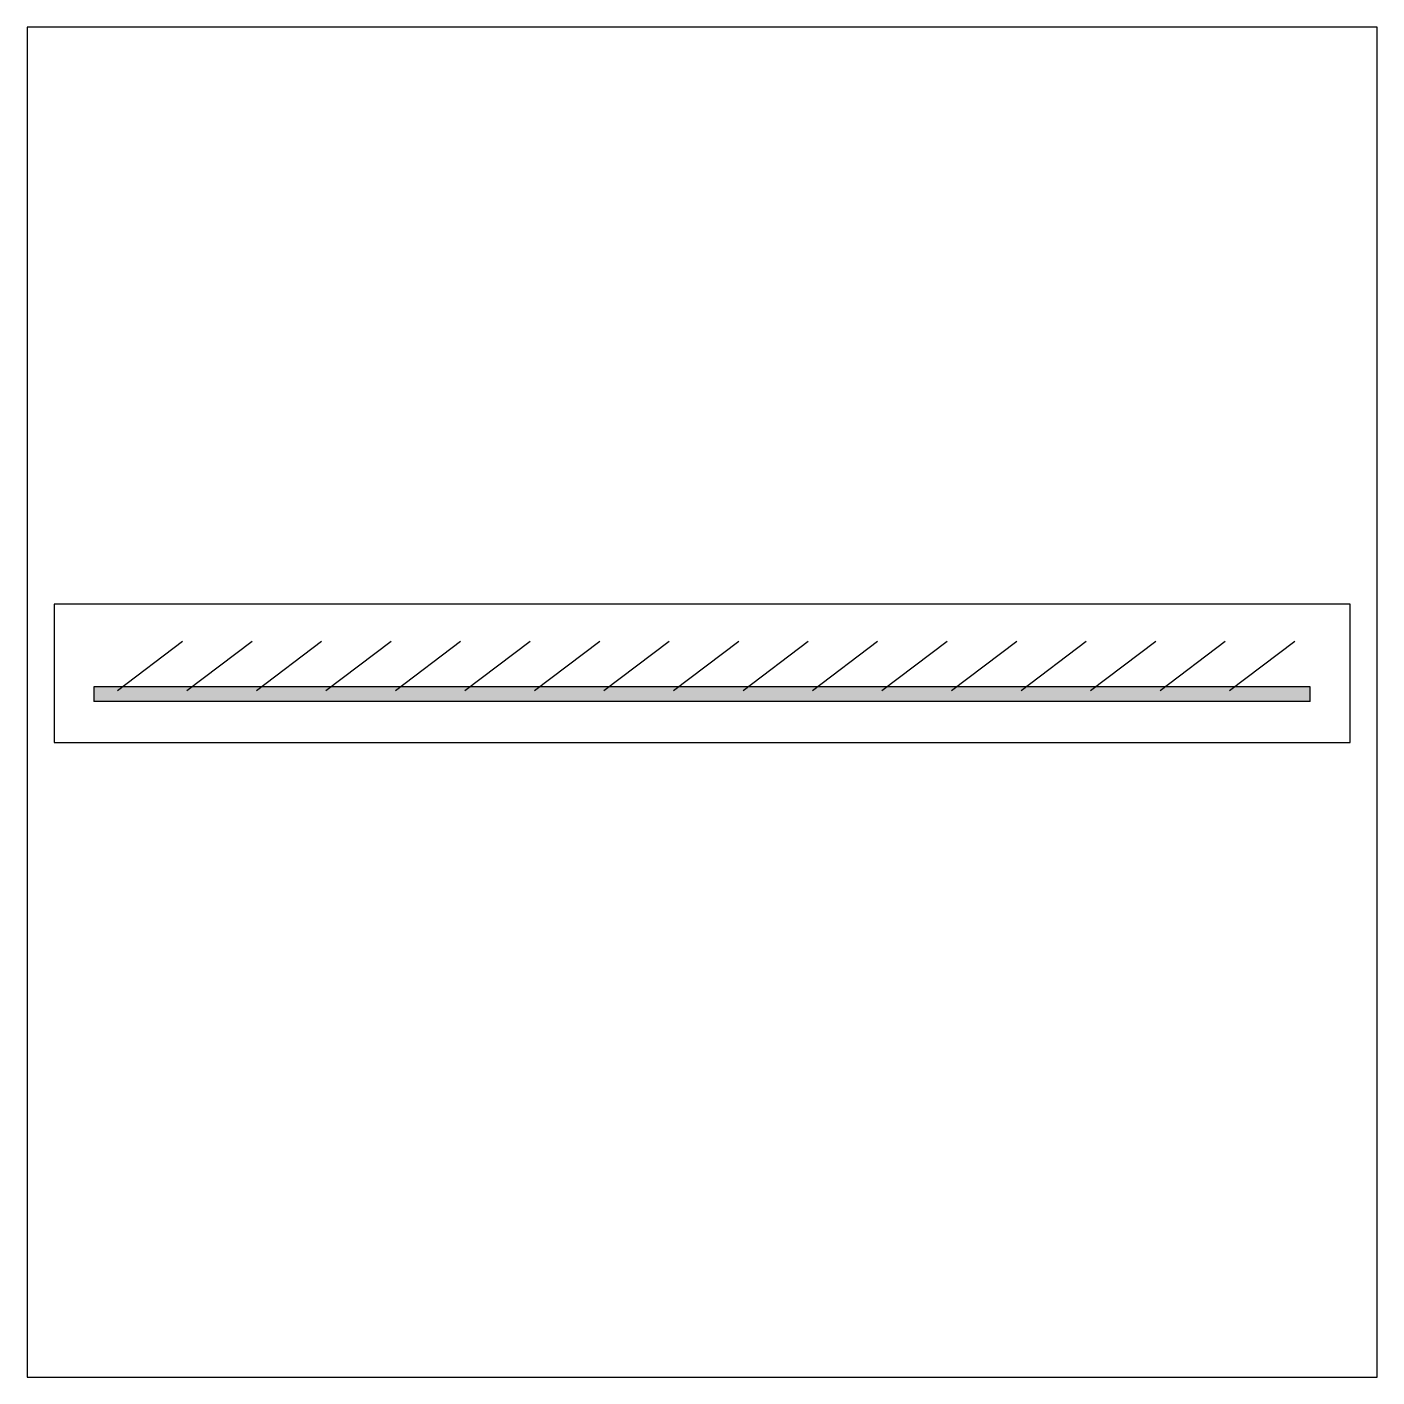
# Model space of a CAD drawing. Header units: millimetres. Extents: x 0 to 1000, y 0 to 1000.
import ezdxf

# ---------------------------------------------------------------- set-up
doc = ezdxf.new("R2010")
doc.units = ezdxf.units.MM
doc.layers.get('0').update_dxf_attribs({"color": 2})
doc.layers.add('1', color=1, linetype='Continuous')
doc.layers.add('2', color=7, linetype='Continuous')

msp = doc.modelspace()

# ---------------------------------------------------------------- hatches: boundary and pattern name
at = {"layer": '2'}
msp.add_hatch(color=256, dxfattribs=at).paths.add_polyline_path([(950.4, 500.3), (950.4, 511.3), (49.6, 511.3), (49.6, 500.3)])

# ---------------------------------------------------------------- linework, layer by layer
at = {"color": 2}
msp.add_lwpolyline([(0, 0), (1000, 0), (1000, 1000), (0, 1000)], close=True, dxfattribs=at)
at = {"layer": '1', "color": 1}
for p, q in [((980, 572.4), (20, 572.4)), ((20, 572.4), (20, 470.1)), ((980, 470.1), (980, 572.4)), ((20, 470.1), (980, 470.1))]:
    msp.add_line(p, q, dxfattribs=at)
at = {"layer": '2'}
for p, q in [((115.3, 544.9), (67, 508.2)), ((166.7, 544.9), (118.5, 508.2)), ((218.2, 544.9), (169.9, 508.2)), ((269.7, 544.9), (221.4, 508.2)), ((321.2, 544.9), (272.9, 508.2)), ((372.7, 544.9), (324.4, 508.2)), ((424.2, 544.9), (375.9, 508.2)), ((475.7, 544.9), (427.4, 508.2)), ((527.2, 544.9), (478.9, 508.2)), ((578.6, 544.9), (530.4, 508.2)), ((630.1, 544.9), (581.8, 508.2)), ((681.6, 544.9), (633.3, 508.2)), ((733.1, 544.9), (684.8, 508.2)), ((784.6, 544.9), (736.3, 508.2)), ((836.1, 544.9), (787.8, 508.2)), ((887.6, 544.9), (839.3, 508.2)), ((939.1, 544.9), (890.8, 508.2)), ((950.4, 511.3), (49.6, 511.3)), ((49.6, 511.3), (49.6, 500.3)), ((950.4, 500.3), (950.4, 511.3)), ((950.4, 500.3), (49.6, 500.3))]:
    msp.add_line(p, q, dxfattribs=at)

doc.saveas('drawing.dxf')
